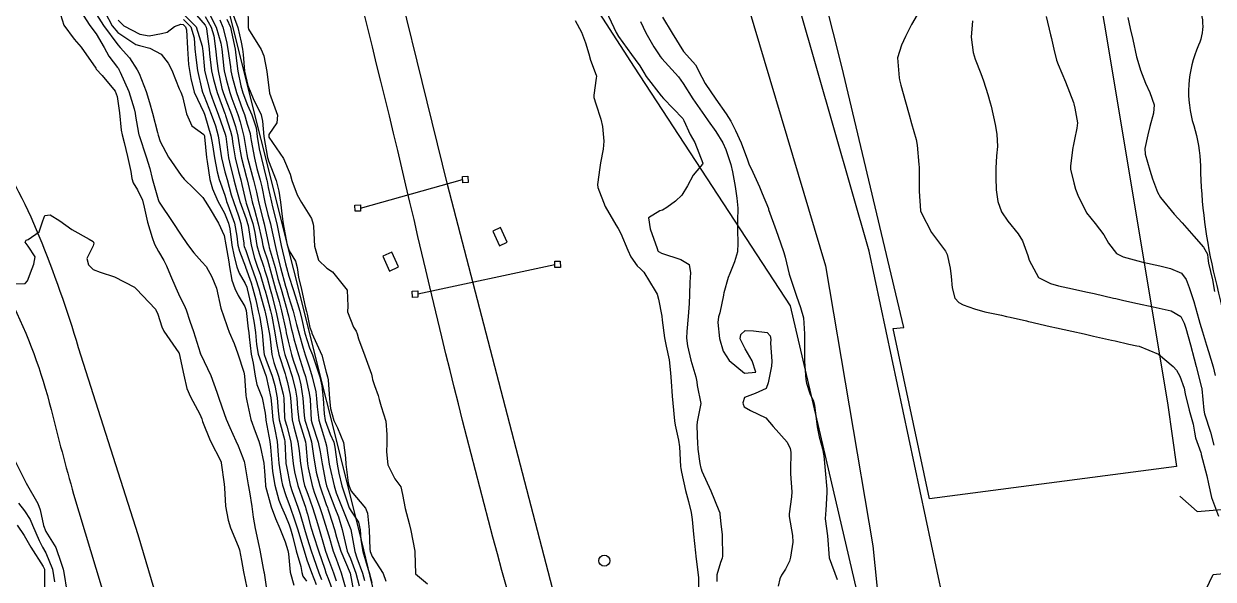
# Model space of a CAD drawing. Header units: metres. Extents: x 318500 to 325275, y 7408834 to 7428799.
# Drawn here: x 320271.8 to 320381.1, y 7410504.2 to 7410555.2 of the extents above; entities that cross this region are included whole.
import ezdxf

# ---------------------------------------------------------------- set-up
doc = ezdxf.new("R2010")
doc.units = ezdxf.units.M
doc.header["$MEASUREMENT"] = 0
for name, color, linetype in [('Armário', 45, 'Continuous'), ('Curvas de Nivel 1m', 11, 'Continuous'), ('Curvas de Nivel 5m', 15, 'Continuous'), ('Divisas', 45, 'Continuous'), ('Edificações', 30, 'Continuous'), ('Hidrografia', 140, 'Continuous'), ('Linha Férrea', 20, 'Continuous'), ('Pontes_Viadutos_Tubos', 190, 'Continuous'), ('Postes', 20, 'Continuous'), ('Pórticos', 45, 'Continuous'), ('Vias Primárias', 230, 'Continuous'), ('Vias Secundárias', 230, 'Continuous')]:
    doc.layers.add(name, color=color, linetype=linetype)

msp = doc.modelspace()

# ---------------------------------------------------------------- linework, layer by layer
at = {"layer": 'Armário'}
for points in [[(320314.91, 7410536.16), (320315.52, 7410534.81), (320316.25, 7410535.14), (320315.64, 7410536.49)], [(320304.81, 7410533.85), (320305.43, 7410532.49), (320306.25, 7410532.86), (320305.64, 7410534.23)]]:
    msp.add_lwpolyline(points, close=True, dxfattribs=at)
at = {"layer": 'Curvas de Nivel 1m', "flags": 128}
for points, elevation in [([(320276.71, 7410556.86), (320277.9, 7410555.06), (320278.47, 7410554.29), (320279.22, 7410553.04), (320279.64, 7410552.23), (320280.43, 7410551.19), (320280.51, 7410551.1), (320280.56, 7410551.02), (320280.68, 7410550.76), (320281.47, 7410549), (320281.97, 7410547.4), (320282.04, 7410546.99), (320282.08, 7410546.71), (320282.35, 7410545.17), (320282.39, 7410544.99), (320282.41, 7410544.93), (320283.07, 7410542.98), (320283.39, 7410541.9), (320283.62, 7410540.98), (320284.18, 7410539.06), (320284.21, 7410538.97), (320284.27, 7410538.81), (320285.52, 7410536.95), (320286.22, 7410535.88), (320286.86, 7410534.93), (320287.44, 7410534.16), (320288.19, 7410533.33), (320288.58, 7410532.91), (320289.11, 7410531.96), (320289.54, 7410530.9), (320289.94, 7410529.09), (320289.98, 7410528.89), (320290.13, 7410528.45), (320290.53, 7410527.3), (320290.7, 7410526.88), (320291.14, 7410525.82), (320291.5, 7410524.87), (320292.05, 7410523.18), (320292.09, 7410522.86), (320292.22, 7410521.05), (320292.26, 7410520.86), (320292.32, 7410520.56), (320292.68, 7410518.85), (320293.07, 7410517.75), (320293.43, 7410516.84), (320293.55, 7410516.43), (320293.87, 7410514.83), (320293.94, 7410514.1), (320294.03, 7410512.83), (320294.04, 7410512.71), (320294.55, 7410510.82), (320294.96, 7410509.74), (320295.35, 7410508.82), (320295.85, 7410507.61), (320296.09, 7410506.81), (320296.15, 7410506.49), (320296.3, 7410504.8), (320296.63, 7410503.63)], 752), ([(320286.88, 7410556.93), (320288.48, 7410555.08), (320288.58, 7410554.91), (320288.62, 7410554.76), (320288.85, 7410552.91), (320288.9, 7410552.45), (320289.08, 7410550.9), (320289.24, 7410550.08), (320289.58, 7410548.9), (320290.3, 7410546.96), (320290.33, 7410546.89), (320290.37, 7410546.77), (320290.81, 7410545.34), (320290.93, 7410544.88), (320291.04, 7410544.18), (320291.25, 7410542.88), (320291.54, 7410541.63), (320291.75, 7410540.87), (320291.85, 7410540.44), (320292.22, 7410538.86), (320292.27, 7410538.71), (320292.87, 7410536.85), (320293.05, 7410536.03), (320293.24, 7410534.84), (320293.45, 7410534.09), (320293.87, 7410532.83), (320293.95, 7410532.59), (320294.18, 7410531.85), (320294.47, 7410530.83), (320294.59, 7410530.39), (320294.99, 7410528.82), (320295.24, 7410527.69), (320295.42, 7410526.82), (320295.73, 7410525.17), (320295.81, 7410524.81), (320296.07, 7410524.02), (320296.47, 7410522.8), (320296.79, 7410521.55), (320296.91, 7410520.8), (320296.97, 7410519.84), (320297.1, 7410518.79), (320297.58, 7410517.18), (320297.7, 7410516.78), (320297.73, 7410516.55), (320297.89, 7410514.78), (320297.94, 7410514.41), (320298.31, 7410512.77), (320298.5, 7410512.18), (320299.03, 7410510.76), (320299.24, 7410510.12), (320299.68, 7410508.75), (320299.86, 7410508.14), (320300.26, 7410506.75), (320300.52, 7410506.05), (320301, 7410504.74), (320301.49, 7410503.04)], 746), ([(320275.04, 7410556.56), (320275.5, 7410555.08), (320276.46, 7410553.81), (320277.1, 7410553.06), (320278.43, 7410551.14), (320278.46, 7410551.08), (320278.47, 7410551.05), (320279.01, 7410550.45), (320280.22, 7410549.02), (320280.39, 7410548.53), (320280.63, 7410547.02), (320280.77, 7410545.43), (320280.86, 7410545.01), (320281.05, 7410544.29), (320281.35, 7410543), (320281.66, 7410541.64), (320281.76, 7410541), (320281.87, 7410540.58), (320282.28, 7410539.95), (320282.72, 7410538.99), (320282.88, 7410538.36), (320283.2, 7410536.98), (320283.62, 7410535.57), (320283.83, 7410534.97), (320284.2, 7410534.28), (320284.69, 7410533.46), (320284.93, 7410532.96), (320285.31, 7410532.09), (320285.78, 7410530.95), (320286.15, 7410530.13), (320286.56, 7410529.36), (320286.74, 7410528.93), (320287.09, 7410527.89), (320287.4, 7410526.92), (320288.02, 7410524.98), (320288.04, 7410524.91), (320288.08, 7410524.83), (320289.01, 7410522.9), (320289.56, 7410521.37), (320289.72, 7410520.89), (320290.02, 7410520), (320290.43, 7410518.88), (320290.75, 7410518.11), (320291.32, 7410516.87), (320291.52, 7410516.42), (320291.95, 7410515.31), (320292.08, 7410514.98), (320292.1, 7410514.86), (320292.13, 7410514.67), (320292.43, 7410512.85), (320292.55, 7410512.21), (320292.79, 7410510.85), (320292.91, 7410509.88), (320293.07, 7410508.84), (320293.42, 7410507.26), (320293.52, 7410506.83), (320293.81, 7410505.14), (320293.88, 7410504.83), (320293.9, 7410504.74), (320294.18, 7410502.83)], 753), ([(320278.5, 7410556.07), (320279.13, 7410555.04), (320280.45, 7410553.27), (320280.69, 7410553.02), (320281.52, 7410552.09), (320282.24, 7410550.99), (320282.42, 7410550.64), (320283.08, 7410548.98), (320283.37, 7410547.99), (320283.64, 7410546.98), (320284.1, 7410545.22), (320284.16, 7410544.97), (320284.34, 7410544.4), (320285.12, 7410542.96), (320286.29, 7410541.27), (320286.57, 7410540.94), (320287.44, 7410540.08), (320288.27, 7410539.23), (320288.49, 7410538.91), (320288.84, 7410538.32), (320289.7, 7410536.9), (320290.22, 7410535.76), (320290.4, 7410534.89), (320290.65, 7410533.34), (320290.72, 7410532.88), (320290.95, 7410531.65), (320291.21, 7410530.87), (320291.51, 7410530.23), (320292.14, 7410529.22), (320292.23, 7410528.95), (320292.24, 7410528.86), (320292.44, 7410527.18), (320292.49, 7410526.85), (320292.52, 7410526.43), (320292.72, 7410524.85), (320292.9, 7410524.02), (320293.09, 7410522.84), (320293.25, 7410522.05), (320293.72, 7410520.83), (320294.01, 7410519.44), (320294.05, 7410518.83), (320294.06, 7410518.77), (320294.43, 7410516.83), (320294.49, 7410516.3), (320294.61, 7410514.82), (320294.68, 7410514.08), (320294.89, 7410512.82), (320295.27, 7410511.44), (320295.51, 7410510.81), (320295.88, 7410509.99), (320296.22, 7410509.15), (320296.34, 7410508.8), (320296.51, 7410508.15), (320296.86, 7410506.79), (320297.27, 7410505.34), (320297.37, 7410504.79), (320297.47, 7410504.45), (320297.8, 7410503.99)], 751), ([(320286.5, 7410556.09), (320287.66, 7410554.92), (320288.22, 7410553.15), (320288.24, 7410552.91), (320288.26, 7410552.72), (320288.43, 7410551.02), (320288.44, 7410550.91), (320288.95, 7410548.9), (320289.25, 7410548.04), (320289.68, 7410546.9), (320290.35, 7410544.97), (320290.37, 7410544.91), (320290.38, 7410544.89), (320290.38, 7410544.86), (320290.63, 7410542.89), (320290.71, 7410542.49), (320291.13, 7410540.88), (320291.37, 7410539.96), (320291.68, 7410538.87), (320292.25, 7410537.28), (320292.39, 7410536.86), (320292.43, 7410536.67), (320292.71, 7410534.85), (320293.02, 7410533.67), (320293.31, 7410532.84), (320293.53, 7410532.19), (320293.95, 7410530.83), (320294, 7410530.67), (320294.15, 7410530.13), (320294.5, 7410528.83), (320294.61, 7410528.34), (320294.9, 7410526.82), (320295.05, 7410525.87), (320295.25, 7410524.82), (320295.83, 7410523.03), (320295.9, 7410522.81), (320296.04, 7410522.25), (320296.3, 7410521.07), (320296.34, 7410520.81), (320296.36, 7410520.47), (320296.47, 7410518.8), (320296.62, 7410518.17), (320297.01, 7410516.79), (320297.13, 7410515.96), (320297.25, 7410514.79), (320297.52, 7410513.19), (320297.62, 7410512.78), (320297.91, 7410511.98), (320298.34, 7410510.77), (320298.71, 7410509.6), (320298.96, 7410508.76), (320299.42, 7410507.18), (320299.56, 7410506.75), (320299.83, 7410505.98), (320300.28, 7410504.75), (320300.52, 7410504.02)], 747), ([(320288.51, 7410556.82), (320289.49, 7410554.9), (320289.93, 7410553.42), (320290.01, 7410552.89), (320290.21, 7410551.11), (320290.24, 7410550.89), (320290.42, 7410550.13), (320290.75, 7410548.88), (320290.93, 7410548.34), (320291.49, 7410546.87), (320291.7, 7410546.21), (320292.03, 7410544.86), (320292.33, 7410543.21), (320292.38, 7410542.86), (320292.4, 7410542.77), (320292.93, 7410540.85), (320293.19, 7410539.75), (320293.39, 7410538.84), (320293.8, 7410537.29), (320293.91, 7410536.83), (320294.22, 7410535.38), (320294.33, 7410534.83), (320294.37, 7410534.66), (320294.91, 7410532.82), (320295.18, 7410531.81), (320295.46, 7410530.82), (320295.99, 7410528.95), (320296.03, 7410528.81), (320296.13, 7410528.37), (320296.42, 7410527.11), (320296.5, 7410526.8), (320296.65, 7410526.26), (320297.06, 7410524.8), (320297.53, 7410523.32), (320297.7, 7410522.79), (320297.77, 7410522.51), (320298.03, 7410521.26), (320298.12, 7410520.87), (320298.13, 7410520.78), (320298.14, 7410520.67), (320298.24, 7410518.78), (320298.32, 7410518.45), (320298.88, 7410516.77), (320299.06, 7410515.86), (320299.23, 7410514.76), (320299.54, 7410513.14), (320299.65, 7410512.75), (320299.91, 7410512.01), (320300.4, 7410510.74), (320300.73, 7410509.9), (320301.09, 7410508.74), (320301.43, 7410507.15), (320301.55, 7410506.73), (320301.83, 7410506.06), (320302.33, 7410504.72), (320302.63, 7410503.55)], 744), ([(320290.87, 7410556.52), (320291.49, 7410554.87), (320291.8, 7410553.53), (320291.91, 7410552.87), (320291.97, 7410552.39), (320292.11, 7410550.86), (320292.41, 7410549.54), (320292.68, 7410548.86), (320292.91, 7410548.33), (320293.62, 7410546.84), (320293.77, 7410546.25), (320293.89, 7410544.84), (320294.23, 7410542.92), (320294.25, 7410542.83), (320294.32, 7410542.62), (320295.02, 7410540.82), (320295.26, 7410539.84), (320295.41, 7410538.82), (320295.56, 7410537.51), (320295.67, 7410536.82), (320296, 7410535.03), (320296.04, 7410534.81), (320296.21, 7410534.33), (320296.8, 7410533.4), (320296.93, 7410532.8), (320297.06, 7410531.92), (320297.33, 7410530.79), (320297.68, 7410529.24), (320297.8, 7410528.78), (320297.87, 7410528.52), (320298.12, 7410527.31), (320298.25, 7410526.92), (320298.29, 7410526.78), (320298.44, 7410526.45), (320299.22, 7410524.76), (320299.62, 7410523.19), (320299.73, 7410522.75), (320299.78, 7410522.49), (320299.92, 7410520.75), (320300.02, 7410519.86), (320300.31, 7410518.75), (320300.64, 7410518.09), (320301.2, 7410516.74), (320301.38, 7410515.31), (320301.42, 7410514.74), (320301.64, 7410513.02), (320301.71, 7410512.73), (320301.91, 7410512.27), (320303.21, 7410510.71), (320303.42, 7410510.24), (320303.56, 7410508.7), (320303.63, 7410506.92), (320303.66, 7410506.7), (320303.83, 7410506.26), (320304.83, 7410504.68), (320305.1, 7410503.98)], 741), ([(320325.3, 7410556.42), (320326.03, 7410554.87), (320326.25, 7410554.41), (320326.47, 7410554.04), (320327.66, 7410552.39), (320327.99, 7410551.93), (320328.44, 7410551.34), (320328.79, 7410550.73), (320329.01, 7410550.37), (320330.4, 7410548.6), (320330.62, 7410548.35), (320332.37, 7410546.52), (320332.48, 7410546.33), (320333.06, 7410545.02), (320333.49, 7410544.31), (320334.22, 7410542.41), (320334.19, 7410542.3), (320333.32, 7410541.3), (320332.8, 7410540.32), (320332.28, 7410539.45), (320331.7, 7410538.91), (320330.91, 7410538.34), (320330.52, 7410538.09), (320330.27, 7410538.02), (320329.24, 7410537.38), (320329.37, 7410536.36), (320330.01, 7410534.56), (320330.1, 7410534.35), (320330.15, 7410534.29), (320330.21, 7410534.24), (320330.42, 7410534.14), (320332.2, 7410533.54), (320332.96, 7410533.08), (320333.09, 7410532.32), (320333.02, 7410531.47), (320333.01, 7410530.32), (320332.96, 7410529.51), (320332.86, 7410528.32), (320332.74, 7410526.94), (320332.72, 7410526.32), (320332.81, 7410525.61), (320333.13, 7410524.31), (320333.59, 7410522.77), (320333.68, 7410522.31), (320333.71, 7410521.96), (320334.03, 7410520.3), (320333.69, 7410518.62), (320333.67, 7410518.3), (320333.72, 7410516.55), (320333.75, 7410516.3), (320333.77, 7410516.11), (320333.95, 7410514.79), (320334.03, 7410514.38), (320334.06, 7410514.3), (320334.14, 7410514.11), (320334.96, 7410512.28), (320335.7, 7410510.47), (320335.77, 7410510.27), (320335.79, 7410510.17), (320335.88, 7410509.24), (320335.99, 7410508.27), (320336, 7410508.13), (320336.03, 7410506.27), (320335.99, 7410506.11), (320335.83, 7410505.71), (320335.52, 7410504.57), (320335.5, 7410504.27), (320335.5, 7410503.97)], 738), ([(320330.5, 7410555.81), (320331.39, 7410554.34), (320332.45, 7410552.65), (320332.74, 7410552.33), (320333.56, 7410551.43), (320334.12, 7410550.3), (320334.42, 7410549.71), (320335.41, 7410548.28), (320336.38, 7410546.93), (320336.79, 7410546.27), (320337.23, 7410545.39), (320337.73, 7410544.26), (320338.33, 7410542.7), (320338.49, 7410542.25), (320338.65, 7410541.91), (320339.42, 7410540.23), (320339.67, 7410539.62), (320340.24, 7410538.22), (320340.27, 7410538.13), (320340.95, 7410536.21), (320341.36, 7410535.07), (320341.66, 7410534.2), (320341.78, 7410533.77), (320342.16, 7410532.19), (320342.19, 7410532.1), (320342.83, 7410530.18), (320343.2, 7410529.13), (320343.46, 7410528.18), (320343.56, 7410526.73), (320343.55, 7410526.18), (320343.56, 7410524.71), (320343.57, 7410524.18), (320343.7, 7410522.53), (320343.76, 7410522.17), (320344.04, 7410521.24), (320344.4, 7410520.53), (320344.49, 7410520.16), (320344.53, 7410519.66), (320344.72, 7410518.16), (320344.9, 7410517.24), (320345.21, 7410516.15), (320345.33, 7410515.52), (320345.47, 7410514.15), (320345.62, 7410512.45), (320345.62, 7410512.14), (320345.52, 7410510.52), (320345.48, 7410510.15), (320345.47, 7410509.73), (320345.68, 7410508.14), (320345.84, 7410506.14), (320346.55, 7410504.13)], 736), ([(320365.77, 7410555.88), (320366.18, 7410554.18), (320366.25, 7410553.87), (320366.29, 7410553.69), (320366.47, 7410552.87), (320366.71, 7410551.87), (320366.86, 7410551.46), (320367.54, 7410549.86), (320368.28, 7410547.98), (320368.32, 7410547.85), (320368.4, 7410547.45), (320368.64, 7410546.1), (320368.63, 7410545.85), (320368.59, 7410545.63), (320368.36, 7410544.57), (320368.24, 7410543.96), (320368.22, 7410543.85), (320368.02, 7410542.16), (320368.02, 7410541.85), (320368.31, 7410540.6), (320368.47, 7410540.02), (320368.53, 7410539.85), (320368.68, 7410539.46), (320369.48, 7410537.83), (320370.26, 7410536.87), (320371.07, 7410535.81), (320371.49, 7410535.06), (320372.22, 7410534.09), (320372.84, 7410533.78), (320374.21, 7410533.41), (320374.66, 7410533.31), (320376.21, 7410532.96), (320377.21, 7410532.73), (320378.2, 7410532.28), (320378.63, 7410531.71), (320378.92, 7410530.96), (320379.34, 7410529.7), (320379.79, 7410528.04), (320379.89, 7410527.69), (320380.13, 7410526.91), (320380.5, 7410525.68), (320380.69, 7410525.09), (320381.12, 7410523.67), (320381.29, 7410522.89)], 733), ([(320373.28, 7410555.78), (320373.5, 7410554.77), (320373.73, 7410553.78), (320374.08, 7410552.16), (320374.18, 7410551.77), (320374.45, 7410550.96), (320374.9, 7410549.76), (320375.29, 7410548.88), (320375.69, 7410547.75), (320375.65, 7410547.01), (320375.31, 7410545.76), (320375.12, 7410545.01), (320374.84, 7410543.76), (320374.87, 7410543.24), (320375.29, 7410541.76), (320375.53, 7410540.97), (320375.99, 7410539.74), (320376.29, 7410539.24), (320377.53, 7410537.72), (320378.26, 7410536.91), (320379.33, 7410535.7), (320380.23, 7410534.67), (320380.59, 7410534.05), (320380.62, 7410533.68), (320380.68, 7410533.22), (320381.05, 7410531.68), (320381.23, 7410530.62)], 732), ([(320280.49, 7410555.54), (320281.01, 7410555.01), (320282.47, 7410554.24), (320283.34, 7410554.11), (320284.47, 7410554.31), (320284.98, 7410554.45), (320285.68, 7410554.95), (320286.26, 7410555.16), (320286.48, 7410555.13), (320286.68, 7410554.94), (320286.77, 7410554.64), (320286.87, 7410552.93), (320286.97, 7410551.47), (320287.04, 7410550.93), (320287.17, 7410550.17), (320287.49, 7410548.92), (320288.37, 7410547.05), (320288.44, 7410546.91), (320288.47, 7410546.8), (320289.02, 7410544.9), (320289.17, 7410544.07), (320289.33, 7410542.9), (320289.58, 7410541.61), (320289.77, 7410540.9), (320290.28, 7410539.46), (320290.42, 7410539.03), (320290.46, 7410538.89), (320290.58, 7410538.57), (320291.17, 7410536.88), (320291.4, 7410535.7), (320291.5, 7410534.87), (320291.63, 7410534.3), (320292.18, 7410532.86), (320292.19, 7410532.83), (320292.72, 7410531.4), (320292.88, 7410530.85), (320293.13, 7410529.83), (320293.37, 7410528.84), (320293.5, 7410528.22), (320293.72, 7410526.84), (320293.88, 7410525.04), (320293.91, 7410524.83), (320294.07, 7410524.38), (320294.65, 7410522.82), (320294.88, 7410521.98), (320295.1, 7410520.82), (320295.19, 7410519.64), (320295.29, 7410518.82), (320295.77, 7410517.02), (320295.81, 7410516.81), (320295.89, 7410514.87), (320295.9, 7410514.81), (320295.95, 7410514.51), (320296.3, 7410512.8), (320296.47, 7410512.24), (320297, 7410510.79), (320297.22, 7410510.13), (320297.61, 7410508.78), (320297.86, 7410507.95), (320298.24, 7410506.77), (320298.45, 7410506.15), (320298.93, 7410504.76), (320299.18, 7410504.13)], 749), ([(320286.49, 7410555.61), (320287.17, 7410554.93), (320287.48, 7410553.91), (320287.55, 7410552.92), (320287.62, 7410552.1), (320287.79, 7410550.92), (320288.19, 7410549.13), (320288.25, 7410548.91), (320288.39, 7410548.56), (320289.05, 7410546.9), (320289.43, 7410545.83), (320289.67, 7410544.9), (320289.92, 7410543.3), (320289.99, 7410542.89), (320290.3, 7410541.61), (320290.5, 7410540.89), (320290.89, 7410539.49), (320291.08, 7410538.88), (320291.56, 7410537.56), (320291.77, 7410536.87), (320292.03, 7410535.05), (320292.05, 7410534.86), (320292.08, 7410534.73), (320292.21, 7410534.38), (320292.6, 7410533.26), (320292.75, 7410532.85), (320293.12, 7410531.79), (320293.41, 7410530.84), (320293.57, 7410530.26), (320293.97, 7410528.83), (320294.01, 7410528.71), (320294.12, 7410528.13), (320294.38, 7410526.83), (320294.42, 7410526.51), (320294.6, 7410524.82), (320294.81, 7410524.08), (320295.24, 7410522.82), (320295.67, 7410521.17), (320295.72, 7410520.81), (320295.79, 7410519.02), (320295.82, 7410518.81), (320295.99, 7410518.22), (320296.35, 7410516.8), (320296.51, 7410515.36), (320296.57, 7410514.8), (320296.7, 7410514.04), (320297, 7410512.79), (320297.57, 7410511.11), (320297.7, 7410510.78), (320297.74, 7410510.63), (320297.88, 7410510.13), (320298.17, 7410509.08), (320298.26, 7410508.77), (320298.44, 7410508.19), (320298.9, 7410506.76), (320299.47, 7410505.1), (320299.59, 7410504.75), (320299.65, 7410504.6), (320299.8, 7410504.23), (320300.34, 7410502.74)], 748), ([(320289.82, 7410555.56), (320290.1, 7410554.89), (320290.46, 7410553.57), (320290.58, 7410552.89), (320290.81, 7410551.26), (320290.86, 7410550.88), (320290.96, 7410550.34), (320291.38, 7410548.88), (320291.91, 7410547.33), (320292.09, 7410546.86), (320292.16, 7410546.65), (320292.36, 7410545.98), (320292.62, 7410545.12), (320292.66, 7410544.86), (320292.72, 7410544.48), (320293.03, 7410542.85), (320293.25, 7410541.9), (320293.53, 7410540.84), (320293.68, 7410540.23), (320293.97, 7410538.83), (320294.25, 7410537.69), (320294.48, 7410536.83), (320294.55, 7410536.51), (320294.91, 7410534.82), (320295.13, 7410533.89), (320295.42, 7410532.82), (320295.87, 7410531.11), (320295.95, 7410530.81), (320296.15, 7410530.15), (320296.58, 7410528.8), (320296.89, 7410527.57), (320297.08, 7410526.8), (320297.49, 7410525.39), (320297.67, 7410524.79), (320298.06, 7410523.6), (320298.32, 7410522.78), (320298.65, 7410521.38), (320298.73, 7410520.77), (320298.77, 7410520.02), (320298.93, 7410518.77), (320299.36, 7410517.38), (320299.56, 7410516.76), (320299.63, 7410516.42), (320299.89, 7410514.75), (320299.95, 7410514.45), (320300.34, 7410512.75), (320300.54, 7410512.11), (320301.07, 7410510.74), (320301.87, 7410508.75), (320301.88, 7410508.74), (320302.24, 7410506.72), (320302.42, 7410506.13), (320302.95, 7410504.71), (320303.13, 7410504.04)], 743), ([(320290.49, 7410555.63), (320290.8, 7410554.89), (320290.92, 7410554.43), (320291.23, 7410552.88), (320291.38, 7410551.81), (320291.49, 7410550.87), (320291.77, 7410549.51), (320291.95, 7410548.87), (320292.38, 7410547.74), (320292.78, 7410546.85), (320293.16, 7410545.65), (320293.28, 7410544.85), (320293.46, 7410543.72), (320293.65, 7410542.84), (320294.08, 7410541.04), (320294.14, 7410540.83), (320294.17, 7410540.71), (320294.28, 7410540.17), (320294.59, 7410538.83), (320294.69, 7410538.4), (320295.06, 7410536.82), (320295.28, 7410535.76), (320295.48, 7410534.82), (320295.86, 7410533.15), (320295.95, 7410532.81), (320296.18, 7410532.02), (320296.57, 7410530.8), (320296.75, 7410530.2), (320297.18, 7410528.79), (320297.38, 7410528.04), (320297.66, 7410526.79), (320298.09, 7410525.44), (320298.36, 7410524.78), (320298.51, 7410524.33), (320299.01, 7410522.77), (320299.2, 7410521.93), (320299.32, 7410520.76), (320299.42, 7410519.35), (320299.52, 7410518.76), (320299.98, 7410517.5), (320300.31, 7410516.75), (320300.41, 7410516.3), (320300.63, 7410514.74), (320300.77, 7410513.91), (320301.05, 7410512.74), (320301.62, 7410511.01), (320301.73, 7410510.73), (320301.89, 7410510.43), (320302.57, 7410509.41), (320302.72, 7410508.72), (320302.78, 7410507.79), (320302.98, 7410506.71), (320303.46, 7410505.06), (320303.58, 7410504.7), (320303.63, 7410504.53), (320303.8, 7410503.85)], 742), ([(320322.5, 7410555.52), (320323.06, 7410554.45), (320323.44, 7410553.47), (320323.73, 7410552.44), (320323.89, 7410551.88), (320324.43, 7410550.49), (320324.45, 7410550.43), (320324.46, 7410550.4), (320324.43, 7410550.21), (320324.2, 7410548.64), (320324.21, 7410548.43), (320324.39, 7410547.86), (320324.86, 7410546.43), (320325.01, 7410545.78), (320325.13, 7410544.42), (320325.07, 7410543.69), (320324.82, 7410542.43), (320324.74, 7410542), (320324.53, 7410540.43), (320324.56, 7410540.15), (320325.24, 7410538.42), (320326.24, 7410536.72), (320326.45, 7410536.41), (320326.69, 7410535.95), (320327.32, 7410534.39), (320327.6, 7410533.78), (320328.2, 7410532.96), (320328.5, 7410532.68), (320328.81, 7410532.37), (320329.85, 7410530.67), (320330.01, 7410530.35), (320330.15, 7410529.89), (320330.45, 7410528.35), (320330.49, 7410527.98), (320330.7, 7410526.34), (320330.86, 7410525.58), (320331.12, 7410524.34), (320331.26, 7410523.14), (320331.32, 7410522.34), (320331.39, 7410520.98), (320331.45, 7410520.34), (320331.62, 7410518.72), (320331.67, 7410518.33), (320331.98, 7410516.94), (320332.07, 7410516.33), (320332.17, 7410514.54), (320332.2, 7410514.33), (320332.27, 7410514), (320332.63, 7410512.32), (320332.91, 7410511.31), (320333.16, 7410510.31), (320333.24, 7410509.66), (320333.36, 7410508.31), (320333.56, 7410506.59), (320333.59, 7410506.3), (320333.81, 7410504.3), (320333.81, 7410502.32)], 739), ([(320328.5, 7410555.43), (320328.98, 7410554.37), (320329.73, 7410553.09), (320330.2, 7410552.35), (320330.3, 7410552.2), (320330.45, 7410552.02), (320331.97, 7410550.33), (320332.42, 7410549.71), (320333.3, 7410548.32), (320334.38, 7410546.77), (320334.72, 7410546.29), (320335.4, 7410545.32), (320336.07, 7410544.27), (320336.34, 7410543.66), (320336.79, 7410542.27), (320336.96, 7410541.61), (320337.2, 7410540.26), (320337.36, 7410539.17), (320337.43, 7410538.26), (320337.4, 7410537.11), (320337.4, 7410536.26), (320337.44, 7410535.04), (320337.4, 7410534.26), (320337.13, 7410533.33), (320336.69, 7410532.26), (320336.56, 7410531.89), (320336.16, 7410530.48), (320336.13, 7410530.3), (320336.12, 7410530.27), (320335.77, 7410528.64), (320335.67, 7410528.28), (320335.61, 7410527.76), (320335.76, 7410526.28), (320336.09, 7410525.11), (320336.63, 7410524.26), (320338.06, 7410523.09), (320339.1, 7410523.2), (320338.75, 7410524.24), (320338.1, 7410525.35), (320337.66, 7410526.25), (320337.7, 7410526.67), (320338.12, 7410527.01), (320338.88, 7410527), (320340.12, 7410526.84), (320340.42, 7410526.52), (320340.47, 7410526.21), (320340.45, 7410525.87), (320340.55, 7410524.21), (320340.54, 7410523.75), (320340.21, 7410522.22), (320340.04, 7410521.68), (320339.04, 7410521.24), (320338.04, 7410520.88), (320337.9, 7410520.38), (320337.92, 7410520.25), (320338.03, 7410520), (320338.59, 7410519.68), (320340.01, 7410519.01), (320340.67, 7410518.21), (320341.98, 7410516.75), (320342.25, 7410516.19), (320342.31, 7410515.85), (320342.29, 7410514.19), (320342.29, 7410513.84), (320342.39, 7410512.19), (320342.37, 7410511.73), (320342.15, 7410510.19), (320342.16, 7410509.92), (320342.46, 7410508.18), (320342.48, 7410507.56), (320342.28, 7410506.18), (320342.18, 7410505.84), (320341.82, 7410505.08), (320341.46, 7410504.55), (320341.31, 7410504.2), (320341.14, 7410503.53)], 737), ([(320358.99, 7410555.49), (320358.89, 7410553.97), (320359.06, 7410552.57), (320359.25, 7410551.97), (320359.77, 7410550.63), (320360.02, 7410549.96), (320360.41, 7410548.7), (320360.63, 7410547.95), (320360.71, 7410547.63), (320361.1, 7410545.94), (320361.25, 7410545.06), (320361.29, 7410543.94), (320361.21, 7410543.07), (320361.15, 7410541.94), (320361.16, 7410541.09), (320361.19, 7410539.94), (320361.33, 7410538.89), (320361.67, 7410537.94), (320362.26, 7410537.08), (320363.2, 7410535.92), (320363.59, 7410535.26), (320364.1, 7410533.9), (320364.21, 7410533.48), (320365.08, 7410531.89), (320366.18, 7410531.33), (320366.91, 7410531.13), (320368.18, 7410530.86), (320369.42, 7410530.58), (320370.17, 7410530.41), (320371.96, 7410529.99), (320372.16, 7410529.95), (320372.9, 7410529.78), (320374.16, 7410529.51), (320375.6, 7410529.19), (320376.15, 7410529.07), (320377.25, 7410528.82), (320378.15, 7410528.31), (320378.46, 7410527.71), (320378.6, 7410527.23), (320379.03, 7410525.7), (320379.37, 7410524.42), (320379.55, 7410523.7), (320380.06, 7410521.79), (320380.08, 7410521.71), (320380.09, 7410521.69), (320380.09, 7410521.66), (320380.26, 7410519.69), (320380.33, 7410519.38), (320380.87, 7410517.67), (320381.18, 7410516.48)], 734), ([(320270.16, 7410531.32), (320271.94, 7410531.35), (320272.17, 7410531.59), (320272.6, 7410532.71), (320272.75, 7410533.12), (320272.87, 7410533.79), (320272.21, 7410534.76), (320271.96, 7410535.13), (320272.03, 7410535.31), (320272.21, 7410535.4), (320273.24, 7410536.1), (320273.57, 7410537.11), (320273.76, 7410537.6), (320274.25, 7410537.64), (320275.13, 7410537.09), (320276.23, 7410536.31), (320277.84, 7410535.43), (320278.21, 7410535.19), (320278.26, 7410535.05), (320278.21, 7410534.79), (320277.61, 7410533.65), (320277.77, 7410533.05), (320278.18, 7410532.62), (320278.85, 7410532.37), (320280.17, 7410531.95), (320282, 7410530.99), (320282.16, 7410530.86), (320283.91, 7410528.97), (320284.13, 7410528.52), (320284.51, 7410527.36), (320284.7, 7410526.96), (320286.08, 7410524.98), (320286.1, 7410524.94), (320286.11, 7410524.91), (320286.53, 7410522.93), (320286.81, 7410521.7), (320287.15, 7410520.92), (320288.01, 7410519.34), (320288.17, 7410518.91), (320288.25, 7410518.65), (320288.95, 7410516.9), (320289.95, 7410514.95), (320289.97, 7410514.9), (320289.97, 7410514.89), (320289.97, 7410514.86), (320290.23, 7410512.89), (320290.25, 7410512.55), (320290.36, 7410510.88), (320290.6, 7410509.6), (320290.83, 7410508.88), (320291.52, 7410507.19), (320291.63, 7410506.86), (320291.83, 7410505.89), (320292.01, 7410504.86), (320292.31, 7410503.37)], 754), ([(320271.33, 7410511.14), (320271.88, 7410510.44), (320272.4, 7410509.65), (320272.63, 7410509.12), (320273.23, 7410507.73), (320273.55, 7410507.1), (320273.83, 7410506.6), (320274.45, 7410505.09), (320274.65, 7410503.94)], 756), ([(320271.22, 7410509.14), (320271.86, 7410508.19), (320272.48, 7410507.12), (320273.59, 7410505.33), (320273.71, 7410505.1), (320273.72, 7410505.01), (320273.71, 7410503.1)], 757)]:
    msp.add_lwpolyline(points, dxfattribs=dict(at, elevation=elevation))
at = {"layer": 'Curvas de Nivel 5m', "flags": 128}
for points, elevation in [([(320292.4, 7410556.86), (320292.44, 7410554.9), (320292.45, 7410554.86), (320292.48, 7410554.72), (320293.63, 7410552.84), (320293.87, 7410552.26), (320294.14, 7410550.83), (320294.4, 7410548.83), (320295.12, 7410546.82), (320295.07, 7410546.12), (320294.35, 7410545.02), (320294.34, 7410544.83), (320294.35, 7410544.79), (320295.7, 7410542.82), (320296.3, 7410541.38), (320296.45, 7410540.81), (320296.95, 7410539.48), (320297.35, 7410538.79), (320298.25, 7410537.31), (320298.41, 7410536.78), (320298.44, 7410536.58), (320298.54, 7410534.78), (320298.91, 7410533.48), (320299.66, 7410532.76), (320300.18, 7410532.4), (320301.53, 7410530.74), (320301.61, 7410529.26), (320301.57, 7410528.74), (320302.12, 7410527.33), (320302.35, 7410526.97), (320302.45, 7410526.72), (320302.58, 7410526.25), (320303.17, 7410524.71), (320303.76, 7410523), (320303.84, 7410522.7), (320303.87, 7410522.53), (320304.04, 7410521.97), (320304.4, 7410521.06), (320304.49, 7410520.69), (320304.67, 7410520.04), (320305.1, 7410518.68), (320305.19, 7410517.47), (320305.18, 7410516.68), (320305.15, 7410515.87), (320305.27, 7410514.68), (320305.93, 7410513.4), (320306.46, 7410512.66), (320306.62, 7410511.95), (320306.87, 7410510.66), (320307.24, 7410509.3), (320307.39, 7410508.65), (320307.75, 7410506.74), (320307.76, 7410506.65), (320307.81, 7410504.65), (320308.91, 7410503.74)], 740), ([(320279.29, 7410556.25), (320279.94, 7410555.03), (320280.47, 7410554.41), (320282.13, 7410553.32), (320282.45, 7410553.2), (320283.4, 7410552.98), (320284.44, 7410552.43), (320285.08, 7410551.6), (320285.43, 7410550.96), (320286.11, 7410549.24), (320286.25, 7410548.94), (320286.39, 7410548.53), (320286.77, 7410546.93), (320287.27, 7410545.84), (320288.35, 7410545.04), (320288.42, 7410544.91), (320288.43, 7410544.83), (320288.62, 7410542.91), (320288.66, 7410542.56), (320288.92, 7410540.9), (320289.15, 7410540.03), (320289.64, 7410538.9), (320290.25, 7410537.8), (320290.64, 7410536.88), (320290.76, 7410536.36), (320290.95, 7410534.88), (320291.15, 7410533.83), (320291.4, 7410532.87), (320291.6, 7410532.28), (320292.17, 7410531.33), (320292.32, 7410531.01), (320292.36, 7410530.86), (320292.68, 7410529.4), (320292.79, 7410528.85), (320292.98, 7410527.71), (320293.1, 7410526.85), (320293.2, 7410525.73), (320293.36, 7410524.84), (320294.05, 7410522.9), (320294.08, 7410522.83), (320294.09, 7410522.79), (320294.52, 7410520.83), (320294.58, 7410520.26), (320294.71, 7410518.82), (320294.89, 7410517.92), (320295.1, 7410516.82), (320295.2, 7410515.58), (320295.27, 7410514.82), (320295.5, 7410513.24), (320295.59, 7410512.81), (320295.91, 7410511.86), (320296.3, 7410510.8), (320296.71, 7410509.63), (320296.98, 7410508.79), (320297.45, 7410507.18), (320297.57, 7410506.78), (320297.83, 7410505.96), (320298.25, 7410504.77), (320298.7, 7410503.67)], 750), ([(320288.49, 7410555.87), (320289.04, 7410554.9), (320289.27, 7410554.1), (320289.43, 7410552.9), (320289.55, 7410551.78), (320289.68, 7410550.9), (320290.03, 7410549.27), (320290.14, 7410548.89), (320290.39, 7410548.22), (320290.9, 7410546.88), (320291.26, 7410545.77), (320291.48, 7410544.87), (320291.71, 7410543.49), (320291.83, 7410542.87), (320292.29, 7410541.09), (320292.35, 7410540.86), (320292.7, 7410539.28), (320292.8, 7410538.85), (320293.01, 7410538.1), (320293.37, 7410536.84), (320293.69, 7410535.37), (320293.79, 7410534.84), (320293.87, 7410534.5), (320294.2, 7410533.51), (320294.4, 7410532.83), (320294.49, 7410532.52), (320294.96, 7410530.82), (320295.28, 7410529.68), (320295.5, 7410528.82), (320295.89, 7410527.04), (320295.93, 7410526.81), (320296.1, 7410526.05), (320296.41, 7410524.81), (320296.57, 7410524.3), (320297.08, 7410522.79), (320297.28, 7410522.03), (320297.47, 7410520.79), (320297.58, 7410519.21), (320297.64, 7410518.79), (320297.98, 7410517.73), (320298.25, 7410516.78), (320298.47, 7410515.29), (320298.55, 7410514.77), (320298.7, 7410514.01), (320299.02, 7410512.76), (320299.62, 7410511.03), (320299.72, 7410510.75), (320299.77, 7410510.63), (320299.89, 7410510.27), (320300.38, 7410508.74), (320300.56, 7410508.04), (320300.96, 7410506.74), (320301.81, 7410504.73), (320302.13, 7410503.06)], 745), ([(320353.93, 7410556.04), (320353.4, 7410555.14), (320352.86, 7410554.05), (320352.47, 7410553.23), (320352.12, 7410552.07), (320352.25, 7410550.24), (320352.29, 7410550.06), (320352.42, 7410549.56), (320352.85, 7410548.05), (320353.18, 7410546.84), (320353.41, 7410546.04), (320353.81, 7410544.58), (320353.91, 7410544.04), (320354.08, 7410542.27), (320354.1, 7410542.03), (320354.1, 7410541.82), (320354.09, 7410540.03), (320354.09, 7410539.83), (320354.22, 7410538.03), (320354.27, 7410537.86), (320355.24, 7410536.02), (320356.23, 7410534.67), (320356.52, 7410534.3), (320356.68, 7410534), (320356.94, 7410532.74), (320357.03, 7410532), (320357.13, 7410530.95), (320357.38, 7410529.99), (320357.76, 7410529.59), (320358.15, 7410529.39), (320359.19, 7410529.01), (320360.15, 7410528.74), (320361.66, 7410528.42), (320362.14, 7410528.31), (320362.46, 7410528.24), (320363.95, 7410527.9), (320364.14, 7410527.86), (320364.19, 7410527.85), (320366.13, 7410527.4), (320366.73, 7410527.26), (320368.13, 7410526.95), (320369.25, 7410526.71), (320370.12, 7410526.51), (320371.77, 7410526.14), (320372.11, 7410526.06), (320373.37, 7410525.78), (320374.11, 7410525.61), (320374.31, 7410525.57), (320376.1, 7410524.84), (320377.45, 7410523.72), (320377.75, 7410523.38), (320378.07, 7410522.82), (320378.45, 7410521.71), (320378.56, 7410521.19), (320378.91, 7410519.7), (320379.28, 7410518.42), (320379.41, 7410517.69), (320379.48, 7410517.17), (320379.98, 7410515.81), (320380.02, 7410515.68), (320380.03, 7410515.63), (320380.54, 7410513.67), (320380.68, 7410512.93), (320380.95, 7410511.67), (320381.61, 7410509.96)], 735), ([(320270.96, 7410515.14), (320271.92, 7410513.23), (320271.98, 7410513.13), (320272.05, 7410513), (320273.11, 7410511.11), (320273.33, 7410510.55), (320273.64, 7410509.1), (320273.86, 7410508.56), (320274.76, 7410507.09), (320275.26, 7410505.63), (320275.43, 7410505.08), (320275.51, 7410504.78), (320275.79, 7410503.07)], 755)]:
    msp.add_lwpolyline(points, dxfattribs=dict(at, elevation=elevation))
at = {"layer": 'Divisas'}
for points in [[(320364.81, 7410323.72), (320350.91, 7410350.79), (320343.97, 7410362.3), (320336.1, 7410372.81), (320322.68, 7410404.03), (320312.51, 7410429.28), (320306.64, 7410448.15), (320301.66, 7410466.49), (320301.15, 7410469.44), (320300.59, 7410472.59), (320311.13, 7410473.4), (320302.67, 7410508.51), (320290.59, 7410556.68), (320284.59, 7410572.24), (320271.44, 7410588.36), (320264.23, 7410598.8), (320259.23, 7410602.76), (320269, 7410623.01), (320268.8, 7410631.37), (320265.64, 7410646.97), (320248.91, 7410679.41), (320241.78, 7410692.06), (320237.53, 7410707.72), (320233.93, 7410714.37)], [(320263.39, 7410704.91), (320281.57, 7410662.05), (320286.93, 7410649.78), (320288.75, 7410650.57), (320289.51, 7410648.83), (320287.54, 7410647.96), (320300.73, 7410610.49), (320308.33, 7410590.05), (320307.09, 7410589.49), (320311.36, 7410576.72), (320320.79, 7410562.25), (320327.91, 7410551.22), (320342.25, 7410529.3), (320348.81, 7410501.17), (320357.02, 7410478), (320372, 7410436.16), (320392.02, 7410385.22), (320395.74, 7410375.66), (320400.41, 7410364.44), (320405.54, 7410352.66), (320415.34, 7410339.7), (320430.22, 7410319.11), (320426.34, 7410316.18), (320433.55, 7410306.49)]]:
    msp.add_lwpolyline(points, dxfattribs=at)
at = {"layer": 'Edificações'}
msp.add_lwpolyline([(320355.04, 7410511.55), (320351.7, 7410527.2), (320352.7, 7410527.29), (320346.98, 7410551.29), (320342.17, 7410570.37), (320357.85, 7410572.28), (320357.53, 7410574.42), (320362.01, 7410574.92), (320358.95, 7410588.38), (320364.69, 7410589.57), (320366.57, 7410580.44), (320360.96, 7410579.55), (320362.01, 7410574.92), (320361.61, 7410574.88), (320362.68, 7410569.55), (320368.59, 7410570.15), (320371.46, 7410553.1), (320376.94, 7410520.16), (320377.76, 7410514.51)], close=True, dxfattribs=at)
at = {"layer": 'Hidrografia'}
msp.add_lwpolyline([(320319.65, 7410605.94), (320324.45, 7410604.29), (320326.94, 7410603.8), (320336.86, 7410606.18), (320344.58, 7410608.27, -0.147741), (320348.51, 7410608.16, 0.142985), (320352.94, 7410608, -0.179794), (320357.48, 7410607.5, -0.203543), (320359.1, 7410605.6, 0.059694), (320363.42, 7410595.97, -0.04228), (320368.02, 7410586.61, -0.044209), (320370.85, 7410576.91, 0.045649), (320373.67, 7410567.33, 0.073162), (320379.22, 7410557.73, -0.280588), (320379.77, 7410553.23, 0.184083), (320379.33, 7410545.87, -0.070992), (320379.94, 7410542.14, 0.054392), (320381.27, 7410531.89, -0.020189), (320383.6, 7410520.26, -0.032443), (320384.21, 7410513.65, 0.0263), (320384.44, 7410510.78)], format="xyb", dxfattribs=at)
at = {"layer": 'Linha Férrea'}
for points in [[(321000, 7409665.79, 0.078197), (320889.69, 7409761.64, 0.016428), (320831.73, 7409795.8, -0.029281), (320758.16, 7409840.19, -0.075107), (320633.21, 7409959.15, -0.038123), (320591.24, 7410019.37), (320569.88, 7410055.98), (320528.94, 7410130.12, 0.044252), (320455.67, 7410238.48), (320423.41, 7410279.54, -0.076357), (320336.11, 7410440.08, -0.029288), (320307.68, 7410537.21, 0.027041), (320278.59, 7410637.59, 0.100983), (320172.35, 7410808.48, 0.013159)], [(321000, 7409672.46, 0.064653), (320912.3, 7409751.47, 0.030753), (320836.25, 7409797.86, -0.016147), (320768.63, 7409837.8, -0.116635), (320584, 7410039.77), (320542.79, 7410113.92, 0.026405), (320494.03, 7410193.92, 0.017029), (320443.19, 7410260.7), (320429.49, 7410278.02, -0.097268), (320322.98, 7410493.45), (320310.76, 7410540.45), (320304.23, 7410567.01, 0.019913), (320282.85, 7410638.03, 0.100687), (320180.06, 7410806.18, 0.011092)]]:
    msp.add_lwpolyline(points, format="xyb", dxfattribs=at)
at = {"layer": 'Pontes_Viadutos_Tubos'}
for points in [[(320378.06, 7410511.79), (320379.64, 7410510.38), (320394.12, 7410511.58), (320395.67, 7410512.67)], [(320380.1, 7410502.49), (320381.12, 7410504.6), (320395.53, 7410505.98), (320397.78, 7410504.96)]]:
    msp.add_lwpolyline(points, dxfattribs=at)
at = {"layer": 'Postes'}
msp.add_circle((320325.17, 7410505.87), 0.509, dxfattribs=at)
at = {"layer": 'Pórticos'}
for points in [[(320302.76, 7410538.28), (320312.15, 7410540.89)], [(320308.03, 7410530.38), (320320.62, 7410533.09)]]:
    msp.add_lwpolyline(points, dxfattribs=at)
for points in [[(320312.63, 7410541.2), (320312.65, 7410540.62), (320312.16, 7410540.6), (320312.14, 7410541.18)], [(320302.75, 7410538.57), (320302.77, 7410537.99), (320302.27, 7410537.98), (320302.25, 7410538.55)], [(320321.11, 7410533.4), (320321.13, 7410532.82), (320320.63, 7410532.81), (320320.61, 7410533.38)], [(320308.02, 7410530.67), (320308.04, 7410530.09), (320307.54, 7410530.07), (320307.52, 7410530.65)]]:
    msp.add_lwpolyline(points, close=True, dxfattribs=at)
at = {"layer": 'Vias Primárias'}
msp.add_lwpolyline([(320386.43, 7410423.61), (320377.86, 7410444.07), (320367.96, 7410469.34), (320356.8, 7410500), (320349.52, 7410534.31), (320339.88, 7410567.93), (320335.01, 7410588.66), (320330.65, 7410587.99), (320337.86, 7410558.57), (320345.49, 7410532.98), (320349.85, 7410507.24), (320350.59, 7410500), (320351.92, 7410496.71), (320370.93, 7410441.77), (320384.02, 7410409.59)], dxfattribs=at)
at = {"layer": 'Vias Secundárias'}
for points in [[(320081.38, 7410708.2), (320088.96, 7410708.67, -0.100221), (320100.49, 7410707.08, -0.141008), (320106.59, 7410702.75, -0.023425), (320113.29, 7410693.49, -0.013947), (320118.17, 7410685.57, 0.144339), (320125.61, 7410678.5, -0.091904), (320133.6, 7410672.34, 0.023951), (320137.68, 7410668.2), (320158.53, 7410650.18), (320174.5, 7410635.63, 0.051272), (320181.03, 7410630.8, -0.008065), (320186.09, 7410627.69, -0.082686), (320193.22, 7410621.29), (320209.99, 7410602.82), (320227.73, 7410582.23), (320243.95, 7410565.02), (320258.77, 7410548.98, -0.055409), (320264.45, 7410541.28, -0.015482), (320270.6, 7410529.84, -0.054366), (320274.33, 7410519.76, 0.007321), (320276.4, 7410511.97), (320280, 7410500)], [(320242.89, 7410574.8), (320261.12, 7410554.29, -0.036233), (320268.46, 7410544.71, -0.048254), (320273.21, 7410535.71, -0.024852), (320276.82, 7410525.47), (320282.29, 7410508.27), (320284.76, 7410500)]]:
    msp.add_lwpolyline(points, format="xyb", dxfattribs=at)

doc.saveas('drawing.dxf')
